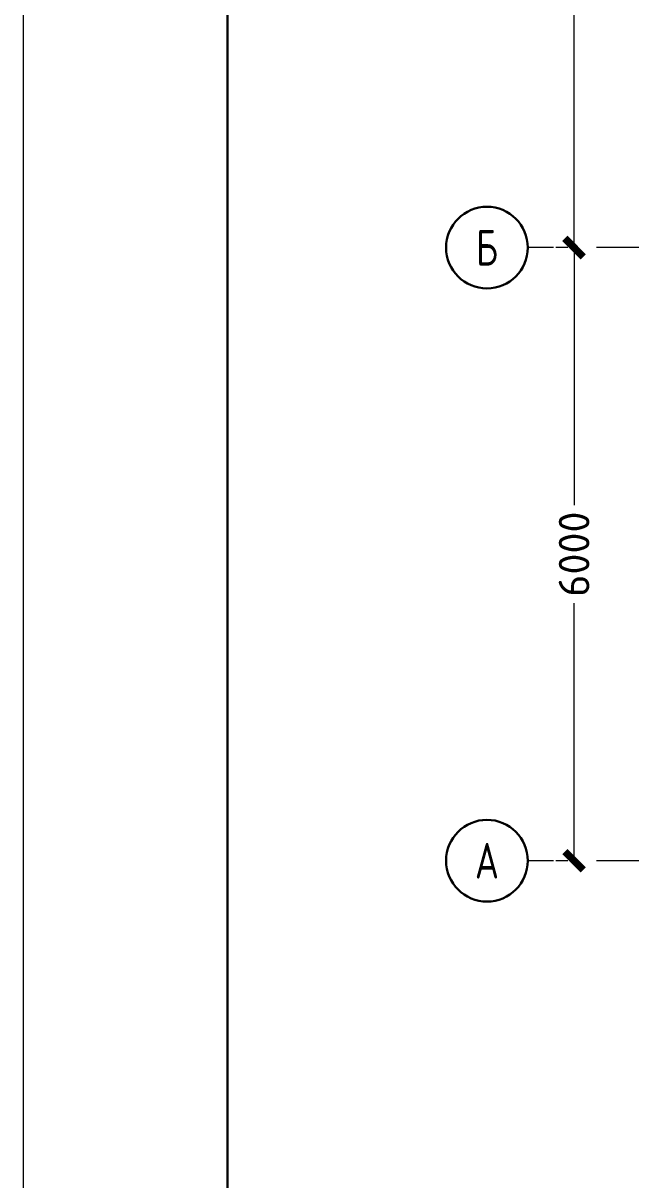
# Model space of a CAD drawing. Extents: x -965262 to 1142518, y -357520 to 71675.
# Drawn here: x 535618 to 541567, y -224479 to -213158 of the extents above; entities that cross this region are included whole.
import ezdxf

# ---------------------------------------------------------------- set-up
doc = ezdxf.new("R2010")
doc.units = 0
doc.header["$LTSCALE"] = 10
doc.linetypes.add('DOTE', pattern=[2.42, 2, -0.2, 0.02, -0.2])
doc.layers.get('0').update_dxf_attribs({"linetype": 'CONTINUOUS', "lineweight": 30})
doc.layers.get('Defpoints').update_dxf_attribs({"linetype": 'CONTINUOUS'})
doc.layers.add('DOTE', color=7, linetype='DOTE', lineweight=9)
doc.styles.add('GOST 2.304', font='isocpeur.ttf', dxfattribs={"width": 0.75, "height": 250})
doc.styles.get("Standard").update_dxf_attribs({"font": 'isocpeur.ttf', "height": 300})
doc.dimstyles.get("Standard").update_dxf_attribs({"dimscale": 100, "dimtxt": 300, "dimasz": 1.8, "dimexe": 1.8, "dimexo": 0.625, "dimgap": 0.9, "dimtad": 0, "dimdec": 0, "dimzin": 0, "dimdsep": 46, "dimtxsty": 'Standard', "dimblk": 'ARCHTICK', "dimcen": 0.9, "dimclrd": 256, "dimclre": 256, "dimclrt": 256, "dimadec": 0, "dimazin": 0, "dimtfac": 1, "dimtdec": 0, "dimtofl": 0, "dimtmove": 0, "dimatfit": 3, "dimfxl": 1, "dimtolj": 1, "dimtzin": 0, "dimlwd": 15, "dimlwe": 15, "dimarcsym": 0})

# ---------------------------------------------------------------- blocks, each defined once
blk = doc.blocks.new('_ArchTick')
at = {"color": 0, "linetype": 'ByBlock', "lineweight": 0, "const_width": 0.4}
blk.add_lwpolyline([(-0.5, -0.5), (0.5, 0.5)], dxfattribs=at)
blk = doc.blocks.new('*D2008')
at = {"lineweight": 15, "transparency": 16777216}
for p, q in [((540949, -215355), (540831, -215355)), ((541011, -215355), (541011, -217875)), ((541011, -221355), (541011, -218835)), ((540949, -221355), (540831, -221355))]:
    blk.add_line(p, q, dxfattribs=at)
at = {"layer": 'Defpoints', "color": 0, "lineweight": 15, "transparency": 16777216}
for p in [(541011, -215355), (541011, -215355), (541011, -221355)]:
    blk.add_point(p, dxfattribs=at)
at = {"lineweight": 15, "transparency": 16777216, "xscale": 180, "yscale": 180, "zscale": 180}
for p, rotation in [((541011, -215355), 90), ((541011, -221355), 270)]:
    blk.add_blockref('_ArchTick', p, dxfattribs=dict(at, rotation=rotation))
at = {"lineweight": 15, "transparency": 16777216, "insert": (541011, -218355), "char_height": 300, "attachment_point": 5, "rotation": 90}
blk.add_mtext('\\A1;6000', dxfattribs=at)
blk = doc.blocks.new('*D2009')
at = {"lineweight": 15, "transparency": 16777216}
for p, q in [((540949, -209355), (540831, -209355)), ((541011, -209355), (541011, -211875)), ((541011, -215355), (541011, -212835)), ((540949, -215355), (540831, -215355))]:
    blk.add_line(p, q, dxfattribs=at)
at = {"layer": 'Defpoints', "color": 0, "lineweight": 15, "transparency": 16777216}
for p in [(541011, -209355), (541011, -209355), (541011, -215355, 1451)]:
    blk.add_point(p, dxfattribs=at)
at = {"lineweight": 15, "transparency": 16777216, "xscale": 180, "yscale": 180, "zscale": 180}
for p, rotation in [((541011, -209355), 90), ((541011, -215355), 270)]:
    blk.add_blockref('_ArchTick', p, dxfattribs=dict(at, rotation=rotation))
at = {"lineweight": 15, "transparency": 16777216, "insert": (541011, -212355), "char_height": 300, "attachment_point": 5, "rotation": 90}
blk.add_mtext('\\A1;6000', dxfattribs=at)

msp = doc.modelspace()

# ---------------------------------------------------------------- linework, layer by layer
at = {"lineweight": 15, "elevation": 9801.8}
msp.add_lwpolyline([(621217.6, -180687.8), (535617.6, -180687.8), (535617.6, -240087.8), (621217.6, -240087.8)], close=True, dxfattribs=at)
at = {"elevation": 9801.8}
msp.add_lwpolyline([(620717.6, -181187.8), (537617.6, -181187.8), (537617.6, -239587.8), (620717.6, -239587.8)], close=True, dxfattribs=at)
at = {"layer": 'DOTE', "color": 7, "ltscale": 100}
for p, q in [((579530.1, -215355.1, 9801.8), (540558.2, -215355.1, 9801.8)), ((579530.1, -221355.1, 9801.8), (540558.2, -221355.1, 9801.8))]:
    msp.add_line(p, q, dxfattribs=at)
at = {"layer": 'DOTE', "color": 7, "linetype": 'Continuous', "lineweight": 30}
for centre in [(540158.2, -215355.1, 9801.8), (540158.2, -221355.1, 9801.8)]:
    msp.add_circle(centre, 400, dxfattribs=at)

# ---------------------------------------------------------------- texts
at = {"layer": 'DOTE', "color": 7, "linetype": 'Continuous', "lineweight": 30, "ltscale": 100, "char_height": 350, "width": 800, "attachment_point": 5, "style": 'GOST 2.304'}
for s, insert in [('Б', (540158.2, -215355.1, 9801.8)), ('А', (540158.2, -221355.1, 9801.8))]:
    msp.add_mtext(s, dxfattribs=dict(at, insert=insert))

# ---------------------------------------------------------------- dimensions: what is measured, and where the dimension line sits
at = {"color": 7, "lineweight": 15}
for base, p1, p2, picture, middle in [((541011.5, -209355.1, 9801.8), (541011.5, -215355.1, 11253.1), (541011.5, -209355.1, 9801.8), '*D2009', (541011.5, -212355.1, 9801.8)), ((541011.5, -215355.1, 9801.8), (541011.5, -221355.1, 9801.8), (541011.5, -215355.1, 9801.8), '*D2008', (541011.5, -218355.1, 9801.8))]:
    dim = msp.add_linear_dim(base=base, p1=p1, p2=p2, angle=90, dimstyle='Standard', dxfattribs=at)
    dim.commit()
    dim.dimension.update_dxf_attribs({"geometry": picture, "text_midpoint": middle})

doc.saveas('drawing.dxf')
